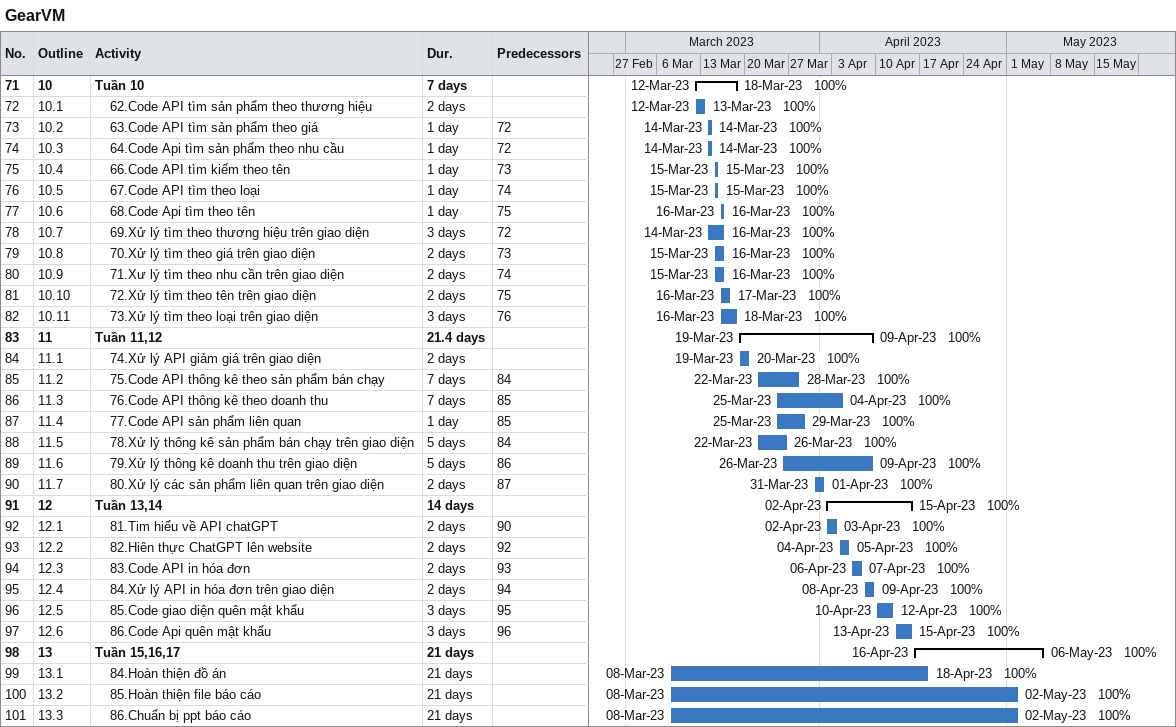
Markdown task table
GearVM

| ID | WBS | Task | Duration | Start | Finish | Predecessors | % complete |
|---|---|---|---|---|---|---|---|
| 71 | 10 | **Tuần 10** | 7d | 2023-03-12 | 2023-03-18 |  | 100 |
| 72 | 10.1 | 62.Code API tìm sản phẩm theo thương hiệu | 2d | 2023-03-12 | 2023-03-13 |  | 100 |
| 73 | 10.2 | 63.Code API tìm sản phẩm theo giá | 1d | 2023-03-14 | 2023-03-14 | 72 | 100 |
| 74 | 10.3 | 64.Code Api tìm sản phẩm theo nhu cầu | 1d | 2023-03-14 | 2023-03-14 | 72 | 100 |
| 75 | 10.4 | 66.Code API tìm kiếm theo tên | 1d | 2023-03-15 | 2023-03-15 | 73 | 100 |
| 76 | 10.5 | 67.Code API tìm theo loại | 1d | 2023-03-15 | 2023-03-15 | 74 | 100 |
| 77 | 10.6 | 68.Code Api tìm theo tên | 1d | 2023-03-16 | 2023-03-16 | 75 | 100 |
| 78 | 10.7 | 69.Xử lý tìm theo thương hiệu trên giao diện | 3d | 2023-03-14 | 2023-03-16 | 72 | 100 |
| 79 | 10.8 | 70.Xử lý tìm theo giá trên giao diện | 2d | 2023-03-15 | 2023-03-16 | 73 | 100 |
| 80 | 10.9 | 71.Xư lý tìm theo nhu cần trên giao diện | 2d | 2023-03-15 | 2023-03-16 | 74 | 100 |
| 81 | 10.10 | 72.Xử lý tìm theo tên trên giao diện | 2d | 2023-03-16 | 2023-03-17 | 75 | 100 |
| 82 | 10.11 | 73.Xử lý tìm theo loại trên giao diện | 3d | 2023-03-16 | 2023-03-18 | 76 | 100 |
| 83 | 11 | **Tuần 11,12** | 21.4d | 2023-03-19 | 2023-04-09 |  | 100 |
| 84 | 11.1 | 74.Xử lý API giảm giá trên giao diện | 2d | 2023-03-19 | 2023-03-20 |  | 100 |
| 85 | 11.2 | 75.Code API thông kê theo sản phẩm bán chạy | 7d | 2023-03-22 | 2023-03-28 | 84 | 100 |
| 86 | 11.3 | 76.Code API thông kê theo doanh thu | 7d | 2023-03-25 | 2023-04-04 | 85 | 100 |
| 87 | 11.4 | 77.Code API sản phẩm liên quan | 1d | 2023-03-25 | 2023-03-29 | 85 | 100 |
| 88 | 11.5 | 78.Xử lý thông kê sản phẩm bán chạy trên giao diện | 5d | 2023-03-22 | 2023-03-26 | 84 | 100 |
| 89 | 11.6 | 79.Xử lý thông kê doanh thu trên giao diện | 5d | 2023-03-26 | 2023-04-09 | 86 | 100 |
| 90 | 11.7 | 80.Xử lý các sản phẩm liên quan trên giao diện | 2d | 2023-03-31 | 2023-04-01 | 87 | 100 |
| 91 | 12 | **Tuần 13,14** | 14d | 2023-04-02 | 2023-04-15 |  | 100 |
| 92 | 12.1 | 81.Tim hiểu về API chatGPT | 2d | 2023-04-02 | 2023-04-03 | 90 | 100 |
| 93 | 12.2 | 82.Hiên thực ChatGPT lên website | 2d | 2023-04-04 | 2023-04-05 | 92 | 100 |
| 94 | 12.3 | 83.Code API in hóa đơn | 2d | 2023-04-06 | 2023-04-07 | 93 | 100 |
| 95 | 12.4 | 84.Xử lý API in hóa đơn trên giao diện | 2d | 2023-04-08 | 2023-04-09 | 94 | 100 |
| 96 | 12.5 | 85.Code giao diện quên mật khẩu | 3d | 2023-04-10 | 2023-04-12 | 95 | 100 |
| 97 | 12.6 | 86.Code Api quên mật khẩu | 3d | 2023-04-13 | 2023-04-15 | 96 | 100 |
| 98 | 13 | **Tuần 15,16,17** | 21d | 2023-04-16 | 2023-05-06 |  | 100 |
| 99 | 13.1 | 84.Hoàn thiện đồ án | 21d | 2023-03-08 | 2023-04-18 |  | 100 |
| 100 | 13.2 | 85.Hoàn thiện file báo cáo | 21d | 2023-03-08 | 2023-05-02 |  | 100 |
| 101 | 13.3 | 86.Chuẩn bị ppt báo cáo | 21d | 2023-03-08 | 2023-05-02 |  | 100 |
